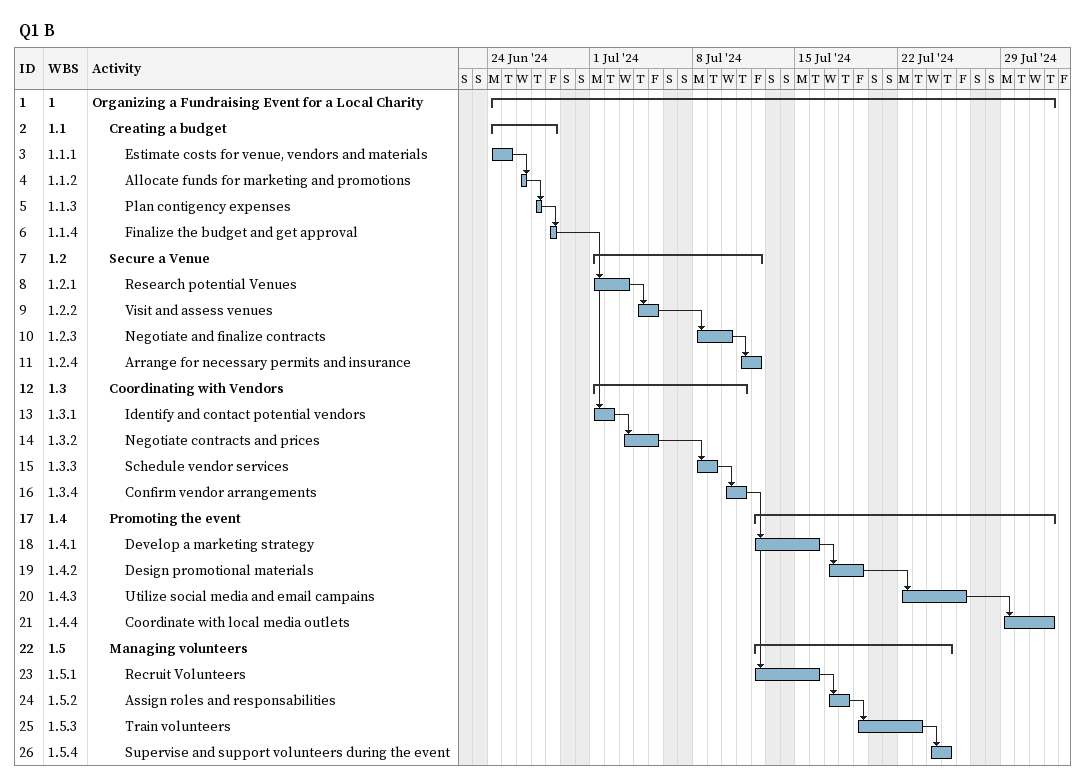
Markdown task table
Q1 B

| ID | WBS | Task | Start | Finish | Predecessors |
|---|---|---|---|---|---|
| 1 | 1 | **Organizing a Fundraising Event for a Local Charity** | 2024-06-24 | 2024-08-01 |  |
| 2 | 1.1 | **Creating a budget** | 2024-06-24 | 2024-06-28 |  |
| 3 | 1.1.1 | Estimate costs for venue, vendors and materials | 2024-06-24 | 2024-06-25 |  |
| 4 | 1.1.2 | Allocate funds for marketing and promotions | 2024-06-26 | 2024-06-26 | 3 |
| 5 | 1.1.3 | Plan contigency expenses | 2024-06-27 | 2024-06-27 | 4 |
| 6 | 1.1.4 | Finalize the budget and get approval | 2024-06-28 | 2024-06-28 | 5 |
| 7 | 1.2 | **Secure a Venue** | 2024-07-01 | 2024-07-12 |  |
| 8 | 1.2.1 | Research potential Venues | 2024-07-01 | 2024-07-03 | 6 |
| 9 | 1.2.2 | Visit and assess venues | 2024-07-04 | 2024-07-05 | 8 |
| 10 | 1.2.3 | Negotiate and finalize contracts | 2024-07-08 | 2024-07-10 | 9 |
| 11 | 1.2.4 | Arrange for necessary permits and insurance | 2024-07-11 | 2024-07-12 | 10 |
| 12 | 1.3 | **Coordinating with Vendors** | 2024-07-01 | 2024-07-11 |  |
| 13 | 1.3.1 | Identify and contact potential vendors | 2024-07-01 | 2024-07-02 | 6 |
| 14 | 1.3.2 | Negotiate contracts and prices | 2024-07-03 | 2024-07-05 | 13 |
| 15 | 1.3.3 | Schedule vendor services | 2024-07-08 | 2024-07-09 | 14 |
| 16 | 1.3.4 | Confirm vendor arrangements | 2024-07-10 | 2024-07-11 | 15 |
| 17 | 1.4 | **Promoting the event** | 2024-07-12 | 2024-08-01 |  |
| 18 | 1.4.1 | Develop a marketing strategy | 2024-07-12 | 2024-07-16 | 16 |
| 19 | 1.4.2 | Design promotional materials | 2024-07-17 | 2024-07-19 | 18 |
| 20 | 1.4.3 | Utilize social media and email campains | 2024-07-22 | 2024-07-26 | 19 |
| 21 | 1.4.4 | Coordinate with local media outlets | 2024-07-29 | 2024-08-01 | 20 |
| 22 | 1.5 | **Managing volunteers** | 2024-07-12 | 2024-07-25 |  |
| 23 | 1.5.1 | Recruit Volunteers | 2024-07-12 | 2024-07-16 | 16 |
| 24 | 1.5.2 | Assign roles and responsabilities | 2024-07-17 | 2024-07-18 | 23 |
| 25 | 1.5.3 | Train volunteers | 2024-07-19 | 2024-07-23 | 24 |
| 26 | 1.5.4 | Supervise and support volunteers during the event | 2024-07-24 | 2024-07-25 | 25 |
